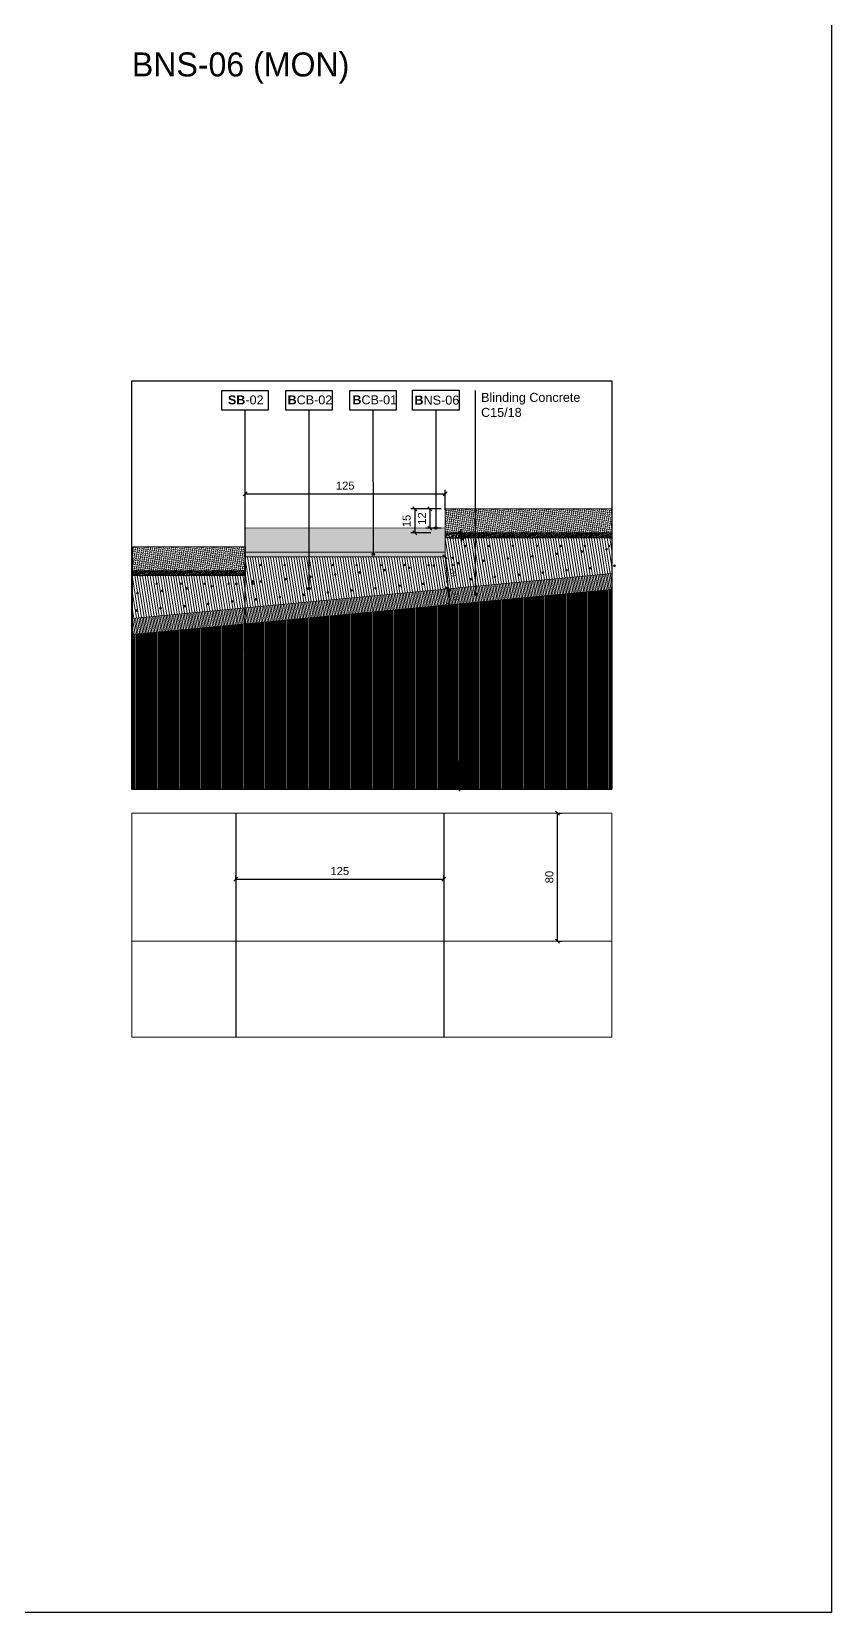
# Model space of a CAD drawing. Header units: metres. Extents: x -325 to 301, y -147 to 149.
# Drawn here: x 245.92 to 250.92, y 103.46 to 113.33 of the extents above; entities that cross this region are included whole.
import ezdxf

# ---------------------------------------------------------------- set-up
doc = ezdxf.new("R2010")
doc.units = ezdxf.units.M
doc.layers.get('Defpoints').update_dxf_attribs({"lineweight": 13})
doc.layers.add('-aux', color=50, linetype='Continuous', plot=False)
doc.layers.add('02-L-AUX', color=2, linetype='Continuous', plot=False)
doc.layers.add('0-TX-1_25', color=7, linetype='Continuous', true_color=0x3f4f7f)
doc.layers.add('EIT_3 TR sorra', color=7, linetype='Continuous', true_color=0xd8ceb0)
doc.layers.add('02-L-Joints-Paviment_07_Natural Stone', color=7, linetype='Continuous', lineweight=5, true_color=0x998833)
doc.layers.add('03-TR-Paviment_08_Natural Stone Bleachers', color=7, linetype='Continuous', lineweight=5, true_color=0xafad9d)
for name, color, linetype in [('02-L-Stair-Terraces', 6, 'Continuous'), ('1-SECCIÓ', 1, 'Continuous'), ('A-KEYPLAN_HATCH', 7, 'Continuous'), ('A_TEXT_2', 7, 'Continuous'), ('EIT_0 Llegenda', 7, 'Continuous')]:
    doc.layers.add(name, color=color, linetype=linetype)
for name, color, linetype, lineweight in [('1-CM', 7, 'Continuous', 0), ('2-L-secció', 1, 'Continuous', 0), ('2-metall', 5, 'Continuous', 0), ('3-TR Formigó', 252, 'Continuous', 0), ('3-TR Seleccionat', 44, 'Continuous', 0)]:
    doc.layers.add(name, color=color, linetype=linetype, lineweight=lineweight)
doc.styles.get("Standard").update_dxf_attribs({"font": 'arial.ttf'})
doc.styles.add('x-llegenda materials$0$ENGRAVERS', font='TT0586M.TTF')
doc.dimstyles.new('ISO-25', dxfattribs={"dimtxt": 0.1, "dimasz": 0.1, "dimexe": 0.1, "dimexo": 0.1, "dimgap": 0.1, "dimtad": 1, "dimdec": 0, "dimlfac": 100, "dimzin": 9, "dimtxsty": 'Standard', "dimblk": 'OBLIQUE', "dimcen": 0.1, "dimadec": 0, "dimazin": 0, "dimtfac": 1, "dimtdec": 0, "dimtmove": 0, "dimatfit": 3, "dimldrblk": 'OBLIQUE', "dimfxl": 1, "dimarcsym": 0})

# ---------------------------------------------------------------- blocks, each defined once
blk = doc.blocks.new('_Oblique')
at = {"color": 0, "lineweight": -2}
blk.add_line((-0.5, -0.5), (0.5, 0.5), dxfattribs=at)
blk = doc.blocks.new('*D865')
at = {"layer": '0-TX-1_25', "color": 0, "lineweight": -2, "transparency": 16777216}
for p, q in [((248.4829, 110.3519), (248.3876, 110.3519)), ((248.4126, 110.3519), (248.4126, 110.2322)), ((248.4831, 110.2322), (248.3876, 110.2322))]:
    blk.add_line(p, q, dxfattribs=at)
at = {"layer": 'Defpoints', "color": 0, "transparency": 16777216}
for p in [(248.5079, 110.3519), (248.4126, 110.2322), (248.5081, 110.2322)]:
    blk.add_point(p, dxfattribs=at)
at = {"layer": '0-TX-1_25', "color": 0, "lineweight": -2, "transparency": 16777216, "xscale": 0.025, "yscale": 0.025, "zscale": 0.025}
for p, rotation in [((248.4126, 110.3519), 90), ((248.4126, 110.2322), 270)]:
    blk.add_blockref('_Oblique', p, dxfattribs=dict(at, rotation=rotation))
at = {"layer": '0-TX-1_25', "color": 0, "transparency": 16777216, "insert": (248.3625, 110.2921), "char_height": 0.05, "attachment_point": 5, "rotation": 90}
blk.add_mtext('12', dxfattribs=at)
blk = doc.blocks.new('hatch keyplan 2')
at = {"layer": 'A-KEYPLAN_HATCH'}
blk.add_lwpolyline([(0, 0.00548), (0.01287, 0.00548), (0.01287, 0), (0, 0)], close=True, dxfattribs=at)
blk = doc.blocks.new('hatch keyplan')
at = {"layer": 'A-KEYPLAN_HATCH'}
blk.add_blockref('hatch keyplan 2', (1.43058, 0.85215), dxfattribs=at)
blk = doc.blocks.new('SB-02')
at = {"layer": 'A-KEYPLAN_HATCH'}
blk.add_blockref('hatch keyplan', (-1.43058, -0.85215), dxfattribs=at)
at = {"layer": 'A_TEXT_2', "insert": (-0.0008, 0.00408), "char_height": 0.0025, "attachment_point": 1}
blk.add_mtext_dynamic_manual_height_columns('\\pi0.00249;{\\fArial|b1|i0|c0|p34;SB}-02', width=0.0145619, gutter_width=0.015, heights=[0], dxfattribs=at)
blk = doc.blocks.new('B-CB01')
at = {"layer": 'A-KEYPLAN_HATCH'}
blk.add_blockref('hatch keyplan', (-1.43058, -0.85215), dxfattribs=at)
at = {"layer": 'A_TEXT_2', "insert": (-0.0008, 0.00411), "char_height": 0.0025, "attachment_point": 1}
blk.add_mtext_dynamic_manual_height_columns('\\pi0.00152;{\\fArial|b1|i0|c0|p34;B}CB-01', width=0.0145619, gutter_width=0.015, heights=[0], dxfattribs=at)
blk = doc.blocks.new('B-CB02')
at = {"layer": 'A-KEYPLAN_HATCH'}
blk.add_blockref('hatch keyplan', (-1.43058, -0.85215), dxfattribs=at)
at = {"layer": 'A_TEXT_2', "insert": (-0.0008, 0.00409), "char_height": 0.0025, "attachment_point": 1}
blk.add_mtext_dynamic_manual_height_columns('\\pi0.00129;{\\fArial|b1|i0|c0|p34;B}CB-02', width=0.0145619, gutter_width=0.015, heights=[0], dxfattribs=at)
blk = doc.blocks.new('*D864')
at = {"layer": '0-TX-1_25', "color": 0, "lineweight": -2, "transparency": 16777216}
for p, q in [((247.258, 110.3466), (247.258, 110.4716)), ((247.258, 110.4466), (248.5081, 110.4466)), ((248.5081, 110.3466), (248.5081, 110.4716))]:
    blk.add_line(p, q, dxfattribs=at)
at = {"layer": 'Defpoints', "color": 0, "transparency": 16777216}
for p in [(248.5081, 110.4466), (247.258, 110.2337), (248.5081, 110.2329)]:
    blk.add_point(p, dxfattribs=at)
at = {"layer": '0-TX-1_25', "color": 0, "lineweight": -2, "transparency": 16777216, "xscale": 0.025, "yscale": 0.025, "zscale": 0.025, "rotation": 180}
blk.add_blockref('_Oblique', (247.258, 110.4466), dxfattribs=at)
at = {"layer": '0-TX-1_25', "color": 0, "lineweight": -2, "transparency": 16777216, "xscale": 0.025, "yscale": 0.025, "zscale": 0.025}
blk.add_blockref('_Oblique', (248.5081, 110.4466), dxfattribs=at)
at = {"layer": '0-TX-1_25', "color": 0, "transparency": 16777216, "insert": (247.883, 110.4972), "char_height": 0.05, "attachment_point": 5}
blk.add_mtext('125', dxfattribs=at)
blk = doc.blocks.new('*D862')
at = {"layer": '0-TX-1_25', "color": 0, "lineweight": -2, "transparency": 16777216}
for p, q in [((247.1991, 108.0383), (247.1991, 108.0633)), ((247.1991, 108.0383), (248.4991, 108.0383)), ((248.4991, 108.0383), (248.4991, 108.0633))]:
    blk.add_line(p, q, dxfattribs=at)
at = {"layer": 'Defpoints', "color": 0, "transparency": 16777216}
for p in [(247.1991, 108.0383), (248.4991, 108.0383), (248.4991, 108.0383)]:
    blk.add_point(p, dxfattribs=at)
at = {"layer": '0-TX-1_25', "color": 0, "lineweight": -2, "transparency": 16777216, "xscale": 0.025, "yscale": 0.025, "zscale": 0.025, "rotation": 180}
blk.add_blockref('_Oblique', (247.1991, 108.0383), dxfattribs=at)
at = {"layer": '0-TX-1_25', "color": 0, "lineweight": -2, "transparency": 16777216, "xscale": 0.025, "yscale": 0.025, "zscale": 0.025}
blk.add_blockref('_Oblique', (248.4991, 108.0383), dxfattribs=at)
at = {"layer": '0-TX-1_25', "color": 0, "transparency": 16777216, "insert": (247.8491, 108.0888), "char_height": 0.05, "attachment_point": 5}
blk.add_mtext('125', dxfattribs=at)
blk = doc.blocks.new('*D863')
at = {"layer": '0-TX-1_25', "color": 0, "lineweight": -2, "transparency": 16777216}
for p, q in [((249.2097, 108.4516), (249.2347, 108.4516)), ((249.2097, 107.6516), (249.2097, 108.4516)), ((249.2097, 107.6516), (249.2347, 107.6516))]:
    blk.add_line(p, q, dxfattribs=at)
at = {"layer": 'Defpoints', "color": 0, "transparency": 16777216}
for p in [(249.2097, 108.4516), (249.2097, 108.4516), (249.2097, 107.6516)]:
    blk.add_point(p, dxfattribs=at)
at = {"layer": '0-TX-1_25', "color": 0, "lineweight": -2, "transparency": 16777216, "xscale": 0.025, "yscale": 0.025, "zscale": 0.025}
for p, rotation in [((249.2097, 108.4516), 90), ((249.2097, 107.6516), 270)]:
    blk.add_blockref('_Oblique', p, dxfattribs=dict(at, rotation=rotation))
at = {"layer": '0-TX-1_25', "color": 0, "transparency": 16777216, "insert": (249.1592, 108.0516), "char_height": 0.05, "attachment_point": 5, "rotation": 90}
blk.add_mtext('80', dxfattribs=at)
blk = doc.blocks.new('Rodó Metàlic 12 mm')
at = {"layer": '2-metall'}
h = blk.add_hatch(color=256, dxfattribs=at)
h.dxf.hatch_style = 1
edge = h.paths.add_edge_path()
edge.add_arc((0, 0), 0.006, 0, 360)
blk.add_circle((0, 0), 0.006, dxfattribs=at)
blk = doc.blocks.new('*U874')
at = {"layer": '2-metall', "rotation": 270.0000000000021}
blk.add_blockref('Rodó Metàlic 12 mm', (0.0305, 0.0064), dxfattribs=at)
blk = doc.blocks.new('*U875')
at = {"layer": '2-metall', "color": 0, "linetype": 'ByBlock', "lineweight": -2, "transparency": 16777216, "rotation": 5.343830300470005}
for p in [(248.9387, 109.9315), (249.088, 109.9455), (249.2374, 109.9594), (249.3867, 109.9734), (249.5361, 109.9874), (247.8933, 109.8337), (248.0426, 109.8477), (248.1919, 109.8616), (248.3413, 109.8756), (248.4906, 109.8896), (248.64, 109.9035), (248.7893, 109.9175), (246.8478, 109.7359), (246.9972, 109.7499), (247.1465, 109.7638), (247.2959, 109.7778), (247.4452, 109.7918), (247.5946, 109.8058), (247.7439, 109.8197), (246.5491, 109.708), (246.6985, 109.7219)]:
    blk.add_blockref('*U874', p, dxfattribs=at)
blk = doc.blocks.new('*U866')
at = {"layer": '2-metall', "rotation": 270.0000000000018}
blk.add_blockref('Rodó Metàlic 12 mm', (0.0353, -0.0059), dxfattribs=at)
blk = doc.blocks.new('*U867')
at = {"layer": '2-metall', "color": 0, "linetype": 'ByBlock', "lineweight": -2, "transparency": 16777216, "rotation": 5.342484475590542}
for p in [(248.864, 110.045), (249.0183, 110.0594), (249.1727, 110.0738), (249.327, 110.0883), (249.4813, 110.1027), (247.7837, 109.9439), (247.9381, 109.9584), (248.0924, 109.9728), (248.2467, 109.9872), (248.401, 110.0017), (248.5554, 110.0161), (248.7097, 110.0305), (246.7034, 109.8429), (246.8578, 109.8573), (247.0121, 109.8718), (247.1664, 109.8862), (247.3208, 109.9006), (247.4751, 109.9151), (247.6294, 109.9295), (246.5491, 109.8285)]:
    blk.add_blockref('*U866', p, dxfattribs=at)
blk = doc.blocks.new('Rodó Metàlic 5mm')
at = {"layer": '2-metall'}
h = blk.add_hatch(color=256, dxfattribs=at)
h.dxf.hatch_style = 1
edge = h.paths.add_edge_path()
edge.add_arc((0, 0), 0.005, 0, 360)
blk.add_circle((0, 0), 0.005, dxfattribs=at)
blk = doc.blocks.new('*U868')
at = {"layer": '2-metall', "rotation": 0.3456669033697483}
blk.add_blockref('Rodó Metàlic 5mm', (0.0174, -0.0046), dxfattribs=at)
blk = doc.blocks.new('*U869')
at = {"layer": '2-metall', "color": 0, "linetype": 'ByBlock', "lineweight": -2, "transparency": 16777216, "rotation": 359.6504193212964}
for p in [(65.782, 51.0871), (65.932, 51.0862), (66.082, 51.0853), (66.232, 51.0844), (66.3819, 51.0835), (66.5319, 51.0825)]:
    blk.add_blockref('*U868', p, dxfattribs=at)
blk = doc.blocks.new('*U870')
at = {"layer": '2-metall', "rotation": 0.3456669033697483}
blk.add_blockref('Rodó Metàlic 5mm', (0.0174, -0.0046), dxfattribs=at)
blk = doc.blocks.new('*U871')
at = {"layer": '2-metall', "color": 0, "linetype": 'ByBlock', "lineweight": -2, "transparency": 16777216}
for p, rotation in [((65.782, 51.0871), 359.6504193212964), ((65.932, 51.0862), 359.6504193212964), ((66.082, 51.0853), 359.6504193212964), ((66.232, 51.0844), 359.6504193212964), ((66.3819, 51.0835), 359.6504193212964), ((66.5319, 51.0825), 359.6504193212964), ((66.6819, 51.0816), 359.6504193212964), ((66.8319, 51.0807), 359.6504193212964), ((66.9819, 51.0798), 359.6504193212964), ((67.0517, 50.9898), 270.7371850173448)]:
    blk.add_blockref('*U870', p, dxfattribs=dict(at, rotation=rotation))
blk = doc.blocks.new('*U872')
at = {"layer": '2-metall', "rotation": 0.3456669033697483}
blk.add_blockref('Rodó Metàlic 5mm', (0.0174, -0.0046), dxfattribs=at)
blk = doc.blocks.new('*U873')
at = {"layer": '2-metall', "color": 0, "linetype": 'ByBlock', "lineweight": -2, "transparency": 16777216}
for p, rotation in [((66.0537, 51.0855), 359.6504193212943), ((66.2037, 51.0845), 359.6504193212943), ((66.3537, 51.0836), 359.6504193212943), ((66.5037, 51.0827), 359.6504193212943), ((66.6537, 51.0818), 359.6504193212943), ((66.8037, 51.0809), 359.6504193212943), ((66.9537, 51.08), 359.6504193212943), ((67.0514, 51.018), 270.7371850173466)]:
    blk.add_blockref('*U872', p, dxfattribs=dict(at, rotation=rotation))
blk = doc.blocks.new('*D876')
at = {"layer": '0-TX-1_25', "color": 0, "lineweight": -2, "transparency": 16777216}
for p, q in [((248.5332, 110.1703), (248.6318, 110.1703)), ((248.5336, 110.2003), (248.6318, 110.2003)), ((248.6068, 110.2003), (248.6068, 110.2253)), ((248.6068, 110.2003), (248.6068, 110.1703)), ((248.6068, 110.1703), (248.6068, 110.1453))]:
    blk.add_line(p, q, dxfattribs=at)
at = {"layer": 'Defpoints', "color": 0, "transparency": 16777216}
for p in [(248.5082, 110.1703), (248.5086, 110.2003), (248.6068, 110.1703)]:
    blk.add_point(p, dxfattribs=at)
at = {"layer": '0-TX-1_25', "color": 0, "lineweight": -2, "transparency": 16777216, "xscale": 0.025, "yscale": 0.025, "zscale": 0.025}
for p, rotation in [((248.6068, 110.2003), 270), ((248.6068, 110.1703), 90)]:
    blk.add_blockref('_Oblique', p, dxfattribs=dict(at, rotation=rotation))
at = {"layer": '0-TX-1_25', "color": 0, "transparency": 16777216, "insert": (248.5563, 110.1853), "char_height": 0.05, "attachment_point": 5, "rotation": 90}
blk.add_mtext('3', dxfattribs=at)
blk = doc.blocks.new('*D877')
at = {"layer": '0-TX-1_25', "color": 0, "lineweight": -2, "transparency": 16777216}
for p, q in [((248.5071, 110.0518), (248.4822, 110.0495)), ((248.5071, 110.0518), (248.5257, 109.8527)), ((248.5257, 109.8527), (248.5009, 109.8504))]:
    blk.add_line(p, q, dxfattribs=at)
at = {"layer": 'Defpoints', "color": 0, "transparency": 16777216}
for p in [(248.5071, 110.0518), (248.5257, 109.8527), (248.5257, 109.8527)]:
    blk.add_point(p, dxfattribs=at)
at = {"layer": '0-TX-1_25', "color": 0, "lineweight": -2, "transparency": 16777216, "xscale": 0.025, "yscale": 0.025, "zscale": 0.025}
for p, rotation in [((248.5071, 110.0518), 95.34383030045943), ((248.5257, 109.8527), 275.3438303004594)]:
    blk.add_blockref('_Oblique', p, dxfattribs=dict(at, rotation=rotation))
at = {"layer": '0-TX-1_25', "color": 0, "transparency": 16777216, "insert": (248.5591, 109.9562), "char_height": 0.035, "attachment_point": 5, "rotation": 275.34383}
blk.add_mtext('20', dxfattribs=at)
blk = doc.blocks.new('*D878')
at = {"layer": '0-TX-1_25', "color": 0, "lineweight": -2, "transparency": 16777216}
for p, q in [((248.3876, 110.3516), (248.2923, 110.3516)), ((248.3173, 110.3516), (248.3173, 110.2024)), ((248.4173, 110.2024), (248.2923, 110.2024))]:
    blk.add_line(p, q, dxfattribs=at)
at = {"layer": 'Defpoints', "color": 0, "transparency": 16777216}
for p in [(248.4126, 110.3516), (248.3173, 110.2024), (248.5081, 110.2024)]:
    blk.add_point(p, dxfattribs=at)
at = {"layer": '0-TX-1_25', "color": 0, "lineweight": -2, "transparency": 16777216, "xscale": 0.025, "yscale": 0.025, "zscale": 0.025}
for p, rotation in [((248.3173, 110.3516), 90), ((248.3173, 110.2024), 270)]:
    blk.add_blockref('_Oblique', p, dxfattribs=dict(at, rotation=rotation))
at = {"layer": '0-TX-1_25', "color": 0, "transparency": 16777216, "insert": (248.2668, 110.277), "char_height": 0.05, "attachment_point": 5, "rotation": 90}
blk.add_mtext('15', dxfattribs=at)
blk = doc.blocks.new('B06')
at = {"layer": 'A-KEYPLAN_HATCH'}
blk.add_blockref('hatch keyplan', (-1.42958, -0.85215), dxfattribs=at)
at = {"layer": 'A_TEXT_2', "insert": (0.0002, 0.00401), "char_height": 0.0025, "attachment_point": 1}
blk.add_mtext_dynamic_manual_height_columns('\\pi0.00128;{\\fArial|b1|i0|c0|p34;B}NS-06', width=0.0145619, gutter_width=0.015, heights=[0], dxfattribs=at)
blk = doc.blocks.new('POINT')
at = {"layer": '0-TX-1_25'}
h = blk.add_hatch(dxfattribs=at)
h.set_pattern_fill('ANGLE', color=256)
h.set_pattern_definition([(0, (-83.747, -12.726), (0, 6.985), [5.08, -1.905]), (90, (-83.747, -12.726), (-6.985, 4e-16), [5.08, -1.905])])
edge = h.paths.add_edge_path()
edge.add_arc((0, 0), 0.0075, 0, 360)
h = blk.add_hatch(color=256, dxfattribs=at)
h.dxf.hatch_style = 1
edge = h.paths.add_edge_path()
edge.add_arc((0, 0), 0.0075, 0, 360)
blk.add_circle((0, 0), 0.0075, dxfattribs=at)
blk = doc.blocks.new('*D2788')
at = {"layer": '0-TX-1_25', "color": 0, "lineweight": -2, "transparency": 16777216}
for p, q in [((248.5257, 109.8527), (248.5506, 109.855)), ((248.5257, 109.8527), (248.5351, 109.7531)), ((248.5351, 109.7531), (248.5599, 109.7555))]:
    blk.add_line(p, q, dxfattribs=at)
at = {"layer": 'Defpoints', "color": 0, "transparency": 16777216}
for p in [(248.5257, 109.8527), (248.5351, 109.7531), (248.5351, 109.7531)]:
    blk.add_point(p, dxfattribs=at)
at = {"layer": '0-TX-1_25', "color": 0, "lineweight": -2, "transparency": 16777216, "xscale": 0.025, "yscale": 0.025, "zscale": 0.025}
for p, rotation in [((248.5257, 109.8527), 95.34383030047712), ((248.5351, 109.7531), 275.3438303004771)]:
    blk.add_blockref('_Oblique', p, dxfattribs=dict(at, rotation=rotation))
at = {"layer": '0-TX-1_25', "color": 0, "transparency": 16777216, "insert": (248.5731, 109.8069), "char_height": 0.035, "attachment_point": 5, "rotation": 275.34383}
blk.add_mtext('10', dxfattribs=at)
blk = doc.blocks.new('*D2789')
at = {"layer": '0-TX-1_25', "color": 0, "lineweight": -2, "transparency": 16777216}
blk.add_arc((236.2245, 108.6016), 12.3643, 0, 5.34383, dxfattribs=at)
at = {"layer": 'Defpoints', "color": 0, "transparency": 16777216}
for p in [(249.5491, 109.848), (246.5499, 109.5674), (248.5828, 108.9859), (246.5491, 108.6016), (249.5491, 108.6016)]:
    blk.add_point(p, dxfattribs=at)
at = {"layer": '0-TX-1_25', "color": 0, "lineweight": -2, "transparency": 16777216, "xscale": 0.025, "yscale": 0.025, "zscale": 0.025}
for p, rotation in [((248.5351, 109.7531), 95.34383030046946), ((248.5888, 108.6016), 270.0000000000001)]:
    blk.add_blockref('_Oblique', p, dxfattribs=dict(at, rotation=rotation))
at = {"layer": '0-TX-1_25', "color": 0, "transparency": 16777216, "insert": (248.6181, 109.18), "char_height": 0.035, "attachment_point": 5, "rotation": 272.67192}
blk.add_mtext('5°', dxfattribs=at)

msp = doc.modelspace()

# ---------------------------------------------------------------- hatches: boundary and pattern name
at = {"layer": '03-TR-Paviment_08_Natural Stone Bleachers'}
h = msp.add_hatch(dxfattribs=at)
h.set_pattern_fill('DASH', color=256, scale=0.002611, angle=232.99405, style=0, double=1)
h.set_pattern_definition([(232.994051, (96.643681, -14.816018), (0.00163032692, -0.01160912496), [0.0082894435, -0.0082894435])])
h.paths.add_polyline_path([(249.5496, 110.2015), (249.5496, 110.3518), (248.5079, 110.3529), (248.5081, 110.2022)])
h = msp.add_hatch(dxfattribs=at)
h.set_pattern_fill('DASH', color=256, scale=0.002611, angle=232.99405, style=0, double=1)
h.set_pattern_definition([(232.994051, (95.393729, -14.9356805), (0.00163032692, -0.01160912496), [0.0082894435, -0.0082894435])])
h.paths.add_polyline_path([(248.5079, 110.0816), (248.5072, 110.232), (247.258, 110.2332), (247.2581, 110.0825)])
h = msp.add_hatch(dxfattribs=at)
h.set_pattern_fill('DASH', color=256, scale=0.002611, angle=232.99405, style=0, double=1)
h.set_pattern_definition([(232.994051, (94.144432, -15.052503), (0.00163032692, -0.01160912496), [0.0082894435, -0.0082894435])])
h.paths.add_polyline_path([(246.5491, 110.1158), (246.5491, 109.9653), (247.2586, 109.9648), (247.2579, 110.1151)])
at = {"layer": '3-TR Formigó'}
h = msp.add_hatch(dxfattribs=at)
h.set_pattern_fill('ANSI31', color=256, scale=0.005, angle=-125.82476, style=0)
h.set_pattern_definition([(279.175244, (140.688665, 58.282228), (0.0156718834, 0.0025313427), [])])
h.paths.add_polyline_path([(246.5491, 109.9354), (246.5491, 109.6678), (249.5493, 109.9484), (249.5492, 110.1716), (248.5078, 110.1722), (248.5077, 110.0518), (247.2579, 110.0526), (247.2585, 109.935)])
h = msp.add_hatch(dxfattribs=at)
h.set_pattern_fill('ANSI31', color=256, scale=0.003, angle=234.17524)
h.set_pattern_definition([(279.175244, (37.340899, 65.976247), (0.00940313004, 0.0015188056), [])])
h.paths.add_polyline_path([(249.5491, 109.848), (249.5496, 109.9485), (246.5491, 109.6678), (246.5499, 109.5674)])
at = {"layer": '3-TR Seleccionat'}
h = msp.add_hatch(dxfattribs=at)
h.set_pattern_fill('ANSI31', color=256, scale=0.002, angle=45)
h.set_pattern_definition([(90, (140.6886654, 58.282228), (-0.00635, 0), [])])
h.paths.add_polyline_path([(249.5496, 109.848), (246.5491, 109.5674), (246.5491, 108.6016), (249.5492, 108.6016)])
at = {"layer": 'EIT_3 TR sorra'}
h = msp.add_hatch(dxfattribs=at)
h.set_pattern_fill('ANSI36', color=256, scale=0.002552, angle=-0.56745, style=0, double=1)
h.set_pattern_definition([(44.43255, (245.8335144, 114.247186), (0.004452031, 0.015709518), [0.020252618, -0.004050524, 0, -0.004050524])])
h.paths.add_polyline_path([(249.5496, 110.1716), (249.5496, 110.2016), (248.5078, 110.2022), (248.5075, 110.1722)])
h = msp.add_hatch(dxfattribs=at)
h.set_pattern_fill('ANSI36', color=256, scale=0.002552, angle=-0.56745, style=0, double=1)
h.set_pattern_definition([(44.43255, (244.583562, 114.127524), (0.004452031, 0.015709518), [0.020252618, -0.004050524, 0, -0.004050524])])
h.paths.add_polyline_path([(248.5079, 110.0518), (248.5079, 110.0818), (247.2579, 110.0826), (247.2576, 110.0526)])
h = msp.add_hatch(dxfattribs=at)
h.set_pattern_fill('ANSI36', color=256, scale=0.002552, angle=-0.56745, style=0, double=1)
h.set_pattern_definition([(44.43255, (243.3342655, 114.0107015), (0.004452031, 0.015709518), [0.020252618, -0.004050524, 0, -0.004050524])])
h.paths.add_polyline_path([(246.5491, 109.9654), (246.5491, 109.9354), (247.2586, 109.935), (247.2586, 109.965)])

# ---------------------------------------------------------------- linework, layer by layer
at = {"layer": '-aux'}
msp.add_lwpolyline([(240.9223, 113.4567), (250.9223, 113.4567), (250.9223, 103.4567), (240.9223, 103.4567)], close=True, dxfattribs=at)
msp.add_lwpolyline([(246.5491, 108.6016), (246.5491, 111.1516), (249.5491, 111.1516), (249.5491, 108.6016)], dxfattribs=at)
at = {"layer": '0-TX-1_25'}
for points in [[(248.6977, 109.8182), (248.6977, 111.0927)], [(247.2563, 110.9695), (247.2563, 109.4752)], [(247.6563, 110.9695), (247.6563, 109.8547)], [(248.0563, 110.9695), (248.0581, 110.0684)], [(248.4494, 110.9695), (248.4494, 110.2322)]]:
    msp.add_lwpolyline(points, dxfattribs=at)
at = {"layer": '02-L-AUX'}
msp.add_lwpolyline([(246.5491, 108.6016), (249.5491, 108.6016)], dxfattribs=at)
at = {"layer": '02-L-Joints-Paviment_07_Natural Stone'}
msp.add_lwpolyline([(246.5491, 107.6516), (249.5491, 107.6516)], dxfattribs=at)
at = {"layer": '02-L-Stair-Terraces'}
for points in [[(247.1991, 108.4516), (247.1991, 107.0516)], [(248.4991, 108.4516), (248.4991, 107.0516)]]:
    msp.add_lwpolyline(points, dxfattribs=at)
at = {"layer": '1-CM'}
for points in [[(249.5496, 110.2015), (248.5081, 110.2024), (248.5079, 110.3527)], [(248.5079, 110.3522), (249.5496, 110.3516)], [(248.5079, 110.0817), (247.2582, 110.0827), (247.258, 110.233)], [(248.5079, 110.2322), (247.258, 110.233)], [(248.5078, 110.2022), (248.5077, 110.0518)], [(248.5078, 110.2022), (249.5496, 110.2016)], [(248.5078, 110.1722), (249.5496, 110.1716)], [(249.5496, 110.2015), (248.5081, 110.2024)], [(247.2586, 110.1154), (246.5491, 110.1158)], [(247.2579, 110.0826), (248.5071, 110.0818)], [(247.2579, 110.0526), (248.5071, 110.0518)], [(248.5079, 110.0817), (247.2582, 110.0827)], [(247.2586, 110.1151), (247.2585, 109.935)], [(247.2586, 109.9648), (246.5491, 109.9654)], [(247.2586, 109.9648), (246.5491, 109.9654)], [(246.5491, 109.9654), (247.2578, 109.965)], [(246.5491, 109.6678), (249.5496, 109.9485)], [(246.5491, 109.9354), (247.2578, 109.935)], [(246.5499, 109.5674), (249.5491, 109.848)]]:
    msp.add_lwpolyline(points, dxfattribs=at)
at = {"layer": '1-SECCIÓ'}
for p, q in [((249.5491, 110.3516), (249.5491, 108.6016)), ((246.5502, 110.1158), (246.5493, 108.6016))]:
    msp.add_line(p, q, dxfattribs=at)
at = {"layer": '2-L-secció'}
msp.add_lwpolyline([(246.5491, 108.4516), (249.5491, 108.4516), (249.5491, 107.0516), (246.5491, 107.0516)], close=True, dxfattribs=at)

# ---------------------------------------------------------------- block references
at = {"layer": '0-TX-1_25', "xscale": 22.5, "yscale": 22.5, "zscale": 22.5}
for name, p in [('SB-02', (247.1115, 110.9695)), ('B-CB02', (247.5115, 110.9695)), ('B-CB01', (247.9115, 110.9695))]:
    msp.add_blockref(name, p, dxfattribs=at)
at = {"layer": '0-TX-1_25'}
for p in [(248.4494, 110.2322), (248.0581, 110.0684), (247.6563, 109.8547), (248.6977, 109.8182), (247.2563, 109.4752)]:
    msp.add_blockref('POINT', p, dxfattribs=at)
at = {"layer": '2-metall'}
for name in ['*U867', '*U875']:
    msp.add_blockref(name, (0, 0), dxfattribs=at)
at = {"layer": '2-metall', "xscale": -1, "rotation": 359.6543329796282}
for name, p in [('*U873', (315.2935, 58.6425)), ('*U871', (314.0443, 58.5228)), ('*U869', (312.7943, 58.406))]:
    msp.add_blockref(name, p, dxfattribs=at)
at = {"layer": 'A-KEYPLAN_HATCH', "xscale": 22.62722586738839, "yscale": 22.62722586738839, "zscale": 22.62722586738839}
msp.add_blockref('B06', (248.2817, 110.9695), dxfattribs=at)

# ---------------------------------------------------------------- texts
at = {"layer": '0-TX-1_25', "insert": (248.7324, 111.0772), "char_height": 0.05625, "attachment_point": 1}
msp.add_mtext_dynamic_manual_height_columns('Blinding Concrete\\PC15/18', width=0.647344, gutter_width=12.5, heights=[0], dxfattribs=at)
at = {"layer": 'EIT_0 Llegenda', "insert": (246.5491, 113.2045), "char_height": 0.15, "width": 19.210099, "attachment_point": 1, "style": 'x-llegenda materials$0$ENGRAVERS'}
msp.add_mtext('BNS-06 (MON)', dxfattribs=at)

# ---------------------------------------------------------------- dimensions: what is measured, and where the dimension line sits
at = {"layer": '0-TX-1_25'}
dim = msp.add_linear_dim(base=(248.5081, 110.4466), p1=(247.258, 110.2337), p2=(248.5081, 110.2329), dimstyle='ISO-25', override={"dimtxt": 0.05, "dimasz": 0.025, "dimexe": 0.025, "dimexo": 0.025, "dimgap": 0.025, "dimblk1": 'Oblique', "dimblk2": 'Oblique', "dimsah": 1, "dimfxl": 0.1, "dimfxlon": 1, "dimarcsym": 1}, dxfattribs=at)
dim.commit()
dim.dimension.update_dxf_attribs({"geometry": '*D864', "text_midpoint": (247.883, 110.4972)})
for base, p1, p2, picture, middle in [((248.3173, 110.2024), (248.4126, 110.3516), (248.5081, 110.2024), '*D878', (248.2668, 110.277)), ((248.4126, 110.2322), (248.5079, 110.3519), (248.5081, 110.2322), '*D865', (248.3625, 110.2921)), ((249.2097, 108.4516), (249.2097, 107.6516), (249.2097, 108.4516), '*D863', (249.1592, 108.0516))]:
    dim = msp.add_linear_dim(base=base, p1=p1, p2=p2, angle=90, dimstyle='ISO-25', override={"dimtxt": 0.05, "dimasz": 0.025, "dimexe": 0.025, "dimexo": 0.025, "dimgap": 0.025, "dimblk1": 'Oblique', "dimblk2": 'Oblique', "dimsah": 1, "dimfxl": 0.1, "dimfxlon": 1, "dimarcsym": 1}, dxfattribs=at)
    dim.commit()
    dim.dimension.update_dxf_attribs({"geometry": picture, "text_midpoint": middle})
dim = msp.add_linear_dim(base=(248.6068, 110.1703), p1=(248.5086, 110.2003), p2=(248.5082, 110.1703), angle=90, dimstyle='ISO-25', override={"dimtxt": 0.05, "dimasz": 0.025, "dimexe": 0.025, "dimexo": 0.025, "dimgap": 0.025, "dimblk1": 'Oblique', "dimblk2": 'Oblique', "dimsah": 1, "dimfxl": 0.1, "dimfxlon": 1, "dimarcsym": 1}, dxfattribs=at)
dim.commit()
dim.dimension.update_dxf_attribs({"geometry": '*D876', "text_midpoint": (248.6068, 110.1853), "dimtype": 160})
for p1, p2, picture, middle in [((248.5071, 110.0518), (248.5257, 109.8527), '*D877', (248.5591, 109.9562)), ((248.5257, 109.8527), (248.5351, 109.7531), '*D2788', (248.5731, 109.8069))]:
    dim = msp.add_aligned_dim(p1=p1, p2=p2, distance=0, dimstyle='ISO-25', override={"dimtxt": 0.035, "dimasz": 0.025, "dimexe": 0.025, "dimexo": 0.025, "dimgap": 0.025, "dimblk1": 'Oblique', "dimblk2": 'Oblique', "dimsah": 1, "dimfxl": 0.1, "dimfxlon": 1, "dimarcsym": 1}, dxfattribs=at)
    dim.commit()
    dim.dimension.update_dxf_attribs({"geometry": picture, "text_midpoint": middle})
dim = msp.add_angular_dim_2l(base=(248.5828, 108.9859), line1=((246.5491, 108.6016), (249.5491, 108.6016)), line2=((246.5499, 109.5674), (249.5491, 109.848)), dimstyle='ISO-25', override={"dimtxt": 0.035, "dimasz": 0.025, "dimexe": 0.025, "dimexo": 0.025, "dimgap": 0.025, "dimblk1": 'Oblique', "dimblk2": 'Oblique', "dimsah": 1, "dimfxl": 0.1, "dimfxlon": 1, "dimarcsym": 1}, dxfattribs=at)
dim.commit()
dim.dimension.update_dxf_attribs({"geometry": '*D2789', "text_midpoint": (248.6181, 109.18)})
dim = msp.add_linear_dim(base=(248.4991, 108.0383), p1=(247.1991, 108.0383), p2=(248.4991, 108.0383), text='125', dimstyle='ISO-25', override={"dimtxt": 0.05, "dimasz": 0.025, "dimexe": 0.025, "dimexo": 0.025, "dimgap": 0.025, "dimblk1": 'Oblique', "dimblk2": 'Oblique', "dimsah": 1, "dimfxl": 0.1, "dimfxlon": 1, "dimarcsym": 1}, dxfattribs=at)
dim.commit()
dim.dimension.update_dxf_attribs({"geometry": '*D862', "text_midpoint": (247.8491, 108.0888)})

doc.saveas('drawing.dxf')
